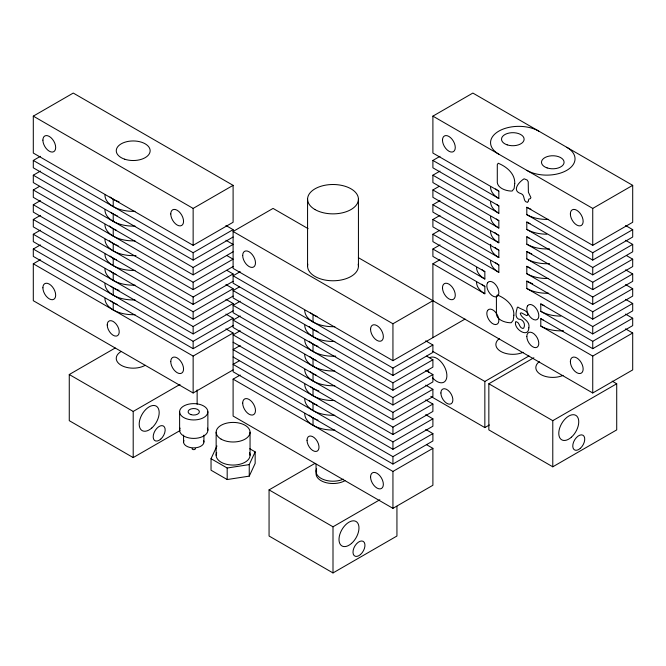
<?xml version="1.0" encoding="UTF-8"?>
<svg xmlns="http://www.w3.org/2000/svg" width="666" height="666" viewBox="0 0 666 666"><rect width="100%" height="100%" fill="white"/><g stroke="black" fill="none" stroke-linecap="round" stroke-linejoin="round"><path stroke-width="1" d="M249.775 448.759L255.161 451.864L255.161 463.403L249.25 476.132L227.189 479.545L211.039 470.221L211.039 458.691L216.95 445.954M249.25 476.132L249.25 464.602L255.161 451.864M33.3 116.134L73.26 93.065L233.1 185.348L233.1 222.261L193.14 245.329L33.3 153.047L33.3 116.134L193.14 208.416L233.1 185.348M233.1 237.021L193.14 260.098L33.3 167.815L33.3 160.431L40.401 156.327M233.1 251.79L193.14 274.858L33.3 182.576L33.3 175.2L40.401 171.095M233.1 266.558L193.14 289.627L33.3 197.344L33.3 189.96L39.519 186.372M233.1 281.318L193.14 304.395L33.3 212.113L33.3 204.728L40.401 200.624M233.1 296.087L193.14 319.156L33.3 226.873L33.3 219.489L40.401 215.393M233.1 310.856L193.14 333.924L33.3 241.641L33.3 234.257L40.401 230.153M233.1 325.616L193.14 348.684L33.3 256.402L33.3 249.026L40.401 244.922M233.1 369.913L193.14 392.982L33.3 300.699L33.3 263.786L40.401 259.69M33.3 160.431L193.14 252.714L233.1 229.645L233.1 268.398L392.94 360.681L465.035 319.064M432.9 337.612L432.9 263.786L484.848 293.781L484.848 286.397L432.9 256.402L432.9 249.026L484.848 279.012L484.848 271.628L432.9 241.641L432.9 234.257L498.834 272.327L498.834 264.943L432.9 226.873L432.9 219.489L498.834 257.559L498.834 250.175L432.9 212.113L432.9 204.728L498.834 242.79L498.834 235.414L432.9 197.344L432.9 189.96L498.834 228.03L498.834 220.646L432.9 182.576L432.9 175.2L498.834 213.262L498.834 205.877L432.9 167.815L432.9 160.431L498.834 198.493L498.834 191.117L432.9 153.047L432.9 116.134L472.86 93.065L632.7 185.348L632.7 222.261L592.74 245.329L526.806 207.268L526.806 214.643L592.74 252.714L632.7 229.645L632.7 237.021L592.74 260.098L526.806 222.028L526.806 229.412L592.74 267.482L632.7 244.405L632.7 251.79L592.74 274.858L526.806 236.796L526.806 244.181L592.74 282.242L632.7 259.174L632.7 266.558L592.74 289.627L526.806 251.557L526.806 258.941L592.74 297.011L632.7 273.942L632.7 281.318L592.74 304.395L526.806 266.325L526.806 273.709L592.74 311.771L632.7 288.703L632.7 296.087L592.74 319.156L526.806 281.094L526.806 288.47L592.74 326.54L632.7 303.471L632.7 310.856L592.74 333.924L540.792 303.929L540.792 311.313L592.74 341.308L632.7 318.231L632.7 325.616L592.74 348.684L540.792 318.698L540.792 326.082L592.74 356.069L632.7 333L632.7 369.913L592.74 392.982L358.366 257.667M33.3 175.2L193.14 267.482L233.1 244.405L225.916 240.26M33.3 189.96L193.14 282.242L233.1 259.174L226.815 255.544M33.3 204.728L193.14 297.011L233.1 273.942L233.1 283.167L392.94 375.449L432.9 352.381L432.9 344.996L425.716 340.85M240.201 271.678L233.1 275.782L392.94 368.065L432.9 344.996M432.9 160.431L440.001 156.327M180.028 430.552L133.2 457.584L69.264 420.671L69.264 374.525L115.193 348.01M33.3 219.489L193.14 311.771L233.1 288.703L233.1 297.935L392.94 390.218L432.9 367.141L432.9 359.765L426.615 356.135M239.319 286.963L233.1 290.551L392.94 382.833L432.9 359.765M432.9 175.2L440.001 171.095M33.3 234.257L193.14 326.54L233.1 303.471L233.1 312.695L392.94 404.978L432.9 381.909L432.9 374.525L425.716 370.379M240.201 301.215L233.1 305.311L392.94 397.594L432.9 374.525M432.9 189.96L439.119 186.372M33.3 249.026L193.14 341.308L233.1 318.231L233.1 327.464L392.94 419.747L432.9 396.678L432.9 389.294L425.716 385.148M240.201 315.975L233.1 320.08L392.94 412.362L432.9 389.294M432.9 204.728L440.001 200.624M33.3 263.786L193.14 356.069L233.1 333L233.1 371.761L392.94 464.044L432.9 440.967L432.9 433.591L425.716 429.437M240.201 330.744L233.1 334.848L392.94 427.131L432.9 404.054L432.9 411.438L392.94 434.507L233.1 342.224M432.9 219.489L440.001 215.393M240.201 345.512L233.1 349.608L392.94 441.891L432.9 418.822L432.9 426.207L392.94 449.275L233.1 356.993M432.9 234.257L440.001 230.153M69.264 374.525L133.2 411.438L180.028 384.407M239.319 360.789L233.1 364.377L392.94 456.66L432.9 433.591M432.9 249.026L440.001 244.922M426.615 444.722L432.9 448.351L432.9 485.264L392.94 508.341L233.1 416.059L233.1 379.145L240.201 375.041M432.9 263.786L440.001 259.69M308.083 228.638L273.06 208.416L233.1 231.485L392.94 323.768L432.9 300.699M432.9 116.134L592.74 208.416L632.7 185.348M396.936 506.285L396.936 536.022L333 572.935L269.064 536.022L269.064 489.885L314.993 463.37M432.617 351.298L484.848 381.452L528.971 355.977M612.212 381.16L616.716 383.758L616.716 429.895L552.78 466.808L488.844 429.895L488.844 383.758L533.866 357.759M233.1 379.145L392.94 471.428L432.9 448.351M430.819 396.395L484.848 427.589L489.352 424.991M269.064 489.885L333 526.798L379.828 499.758M488.844 383.758L552.78 420.671L616.716 383.758M211.039 458.691L227.189 468.015L249.25 464.602M625.574 225.524L632.7 229.645M625.574 240.293L632.7 244.405M626.465 255.569L632.7 259.174M625.574 269.822L632.7 273.942M625.574 284.59L632.7 288.703M625.574 299.35L632.7 303.471M625.532 314.094L632.7 318.231M625.532 328.862L632.7 333M225.916 225.491L233.1 229.645M226.815 270.313L233.1 273.942M225.916 284.557L233.1 288.703M425.716 399.908L432.9 404.054M225.916 299.325L233.1 303.471M425.716 414.677L432.9 418.822M225.916 314.086L233.1 318.231M225.916 328.854L233.1 333M592.74 208.416L592.74 245.329M592.74 252.714L592.74 260.098M592.74 267.482L592.74 274.858M592.74 282.242L592.74 289.627M592.74 297.011L592.74 304.395M592.74 311.771L592.74 319.156M592.74 326.54L592.74 333.924M592.74 341.308L592.74 348.684M592.74 356.069L592.74 392.982M552.78 420.671L552.78 466.808M484.848 381.452L484.848 427.589M392.94 323.768L392.94 360.681M392.94 368.065L392.94 375.449M392.94 382.833L392.94 390.218M392.94 397.594L392.94 404.978M392.94 412.362L392.94 419.747M392.94 427.131L392.94 434.507M392.94 441.891L392.94 449.275M392.94 456.66L392.94 464.044M392.94 471.428L392.94 508.341M358.433 199.184L358.433 266.092M333 526.798L333 572.935M316.05 464.21L316.05 471.428M313.02 314.543L313.02 321.928M313.02 329.304L313.02 336.688M313.02 344.072L313.02 351.457M313.02 358.841L313.02 366.225M313.02 373.601L313.02 380.985M313.02 388.37L313.02 395.754M313.02 403.138L313.02 410.514M313.02 417.898L313.02 425.283M307.567 199.184L307.567 266.092M250.05 432.209L250.05 455.278M227.189 468.015L227.189 479.545M216.15 432.209L216.15 455.278M207.867 411.788A14.128 8.159 0 0 1 186.671 418.856A14.128 8.159 0 0 1 186.671 404.72A14.128 8.159 0 0 1 207.867 411.788L207.867 430.244M203.913 435.148L203.913 442.008M197.136 389.91L197.136 404.262M193.14 208.416L193.14 245.329M193.14 252.714L193.14 260.098M193.14 267.482L193.14 274.858M193.14 282.242L193.14 289.627M193.14 297.011L193.14 304.395M193.14 311.771L193.14 319.156M193.14 326.54L193.14 333.924M193.14 341.308L193.14 348.684M193.14 356.069L193.14 392.982M183.566 435.148L183.566 442.008M179.612 411.788L179.612 430.244M133.2 411.438L133.2 457.584M113.22 199.192L113.22 206.568M113.22 213.953L113.22 221.337M113.22 228.721L113.22 236.105M113.22 243.481L113.22 250.866M113.22 258.25L113.22 265.634M113.22 273.018L113.22 280.403M113.22 287.779L113.22 295.163M113.22 302.547L113.22 309.931M145.188 365.301A16.95 9.79 0 0 1 121.212 365.301A16.95 9.79 0 0 1 121.212 351.457M344.988 480.652A16.95 9.79 0 0 1 324.525 482.209A16.95 9.79 0 0 1 316.625 471.195M343.323 479.187A16.95 9.79 0 0 1 323.584 479.562A16.95 9.79 0 0 1 316.625 468.889M135.04 270.379A28.255 16.317 0 0 1 104.945 254.096M116.425 259.84A28.255 16.317 0 0 1 110.048 256.069M135.04 226.082A28.255 16.317 0 0 1 104.945 209.798M117.291 215.901A28.255 16.317 0 0 1 110.781 212.346M135.04 314.677A28.255 16.317 0 0 1 104.945 298.393M117.291 304.495A28.255 16.317 0 0 1 110.781 300.94M119.072 201.781A28.255 16.317 0 0 1 110.048 197.011M116.425 230.311A28.255 16.317 0 0 1 109.366 225.949M135.04 211.313A28.255 16.317 0 0 1 104.945 195.038M135.04 240.842A28.255 16.317 0 0 1 104.945 224.567M118.173 245.762A28.255 16.317 0 0 1 109.366 240.709M135.964 255.569A28.255 16.317 0 0 1 104.945 239.335M116.425 274.608A28.255 16.317 0 0 1 110.048 270.837M135.04 285.14A28.255 16.317 0 0 1 104.945 268.864M119.072 290.376A28.255 16.317 0 0 1 110.781 286.18M135.04 299.908A28.255 16.317 0 0 1 104.945 283.633M358.216 264.177A25.433 14.685 0 0 1 333 280.777A25.433 14.685 0 0 1 307.784 264.177M334.84 385.731A28.255 16.317 0 0 1 304.745 369.455M316.225 375.199A28.255 16.317 0 0 1 309.848 371.42M334.84 341.433A28.255 16.317 0 0 1 304.745 325.158M317.973 331.585A28.255 16.317 0 0 1 309.166 326.531M334.84 430.028A28.255 16.317 0 0 1 304.745 413.744M317.973 420.179A28.255 16.317 0 0 1 309.166 415.126M317.091 316.492A28.255 16.317 0 0 1 310.581 312.937M317.973 346.353A28.255 16.317 0 0 1 309.166 341.3M334.84 326.665A28.255 16.317 0 0 1 304.745 310.389M335.764 356.152A28.255 16.317 0 0 1 304.745 339.918M316.225 360.431A28.255 16.317 0 0 1 309.848 356.66M334.84 370.962A28.255 16.317 0 0 1 304.745 354.687M318.872 390.959A28.255 16.317 0 0 1 310.581 386.763M334.84 400.499A28.255 16.317 0 0 1 304.745 384.215M317.091 405.078A28.255 16.317 0 0 1 309.166 400.358M334.84 415.259A28.255 16.317 0 0 1 304.745 398.984M249.475 452.747A16.95 9.79 0 0 1 233.1 465.068A16.95 9.79 0 0 1 216.725 452.747M429.828 357.675A14.128 8.159 60 0 1 443.148 364.527A14.128 8.159 60 0 1 445.321 380.977A14.128 8.159 60 0 1 432.475 377.705M428.971 372.361A14.128 8.159 60 0 1 428.246 370.687M523.143 352.306A16.95 9.79 0 0 1 500.832 351.457A16.95 9.79 0 0 1 499.367 338.578M563.103 375.374A16.95 9.79 0 0 1 540.792 374.525A16.95 9.79 0 0 1 539.327 361.646M203.563 440.492A10.173 5.869 0 0 1 193.739 447.885A10.173 5.869 0 0 1 183.916 440.492M195.313 448.459A1.632 0.941 0 0 1 193.739 449.642A1.632 0.941 0 0 1 192.166 448.459M207.384 428.13A14.128 8.159 0 0 1 193.739 438.403A14.128 8.159 0 0 1 180.095 428.13M498.834 257.559A28.255 16.317 0 0 1 490.709 244.322M498.834 250.175A28.255 16.317 0 0 1 494.98 247.402M498.834 205.877A28.255 16.317 0 0 1 496.395 204.279M498.834 213.262A28.255 16.317 0 0 1 490.559 201.723M484.848 293.781A28.255 16.317 0 0 1 476.573 282.242M484.848 286.397A28.255 16.317 0 0 1 481.676 284.215M530.877 209.207A28.255 16.317 0 0 1 526.806 207.268M566.766 147.278A28.255 16.317 0 0 1 566.766 170.346A28.255 16.317 0 0 1 526.806 170.346M498.834 220.646A28.255 16.317 0 0 1 496.395 219.039M548.626 219.389A28.255 16.317 0 0 1 526.806 214.643M498.834 228.03A28.255 16.317 0 0 1 490.559 216.492M530.011 223.618A28.255 16.317 0 0 1 526.806 222.028M546.786 234.191A28.255 16.317 0 0 1 526.806 229.412M549.55 248.876A28.255 16.317 0 0 1 526.806 244.181M531.759 253.838A28.255 16.317 0 0 1 526.806 251.557M529.17 238.012A28.255 16.317 0 0 1 526.806 236.796M549.55 263.644A28.255 16.317 0 0 1 526.806 258.941M530.011 267.915A28.255 16.317 0 0 1 526.806 266.325M548.626 278.455A28.255 16.317 0 0 1 526.806 273.709M532.658 283.683A28.255 16.317 0 0 1 526.806 281.094M543.997 305.519A28.255 16.317 0 0 1 540.792 303.929M548.626 293.215A28.255 16.317 0 0 1 526.806 288.47M560.772 316.092A28.255 16.317 0 0 1 540.792 311.313M543.156 319.913A28.255 16.317 0 0 1 540.792 318.698M563.536 330.777A28.255 16.317 0 0 1 540.792 326.082M498.834 235.414A28.255 16.317 0 0 1 494.98 232.634M498.834 242.79A28.255 16.317 0 0 1 490.559 231.26M498.834 198.493A28.255 16.317 0 0 1 490.559 186.963M498.834 191.117A28.255 16.317 0 0 1 495.662 188.936M498.834 264.943A28.255 16.317 0 0 1 495.662 262.762M498.834 272.327A28.255 16.317 0 0 1 490.559 260.789M484.848 279.012A28.255 16.317 0 0 1 476.573 267.482M484.848 271.628A28.255 16.317 0 0 1 481.676 269.447M498.834 154.204A28.255 16.317 0 0 1 498.834 131.127A28.255 16.317 0 0 1 538.794 131.127M514.751 183.483L514.119 188.511L512.129 191.034C506.959 191.284 498.135 188.561 497.294 182.667L497.294 164.61L498.21 163.237C506.543 166.658 515.143 173.593 514.751 183.483M513.869 315.185L513.245 320.221L511.247 322.735C506.085 322.993 497.261 320.271 496.411 314.377L496.411 296.32L497.335 294.946C505.669 298.36 514.26 305.294 513.869 315.185M528.846 327.822C528.521 338.861 513.211 328.721 515.692 321.711L516.242 321.678C519.921 322.461 519.047 328.122 522.91 328.488L523.776 328.005C525.907 324.084 522.902 318.806 518.414 319.106C514.335 316.716 516.508 310.839 517.365 307.276L517.948 307.093C520.795 309.532 528.321 310.206 527.713 315.201L526.656 315.601L521.47 312.87L520.263 313.195C521.028 318.589 530.519 320.404 528.846 327.822M528.404 200.832L527.555 202.356C522.619 201.781 525.382 195.288 521.262 193.731C511.346 190.926 518.664 182.151 524.117 178.796L527.197 180.053L528.221 181.785L528.388 192.199L530.919 197.619L530.361 198.651L528.754 199.151L528.404 200.832M487.645 282.709L487.054 284.032A8.475 4.895 60 0 0 487.645 289.627L488.603 291.616A8.475 4.895 60 0 0 497.077 296.503L498.035 295.621A8.475 4.895 60 0 0 498.626 290.717L498.035 288.703A8.475 4.895 60 0 0 487.645 282.709M487.645 310.389L487.054 311.713A8.475 4.895 60 0 0 487.645 317.316L488.603 319.297A8.475 4.895 60 0 0 497.077 324.192L498.035 323.31A8.475 4.895 60 0 0 498.626 318.406L498.035 316.383A8.475 4.895 60 0 0 487.645 310.389M527.605 305.777L527.014 307.101A8.475 4.895 60 0 0 527.605 312.704L528.563 314.685A8.475 4.895 60 0 0 537.037 319.58L537.995 318.698A8.475 4.895 60 0 0 538.586 313.786L537.995 311.771A8.475 4.895 60 0 0 527.605 305.777M151.773 428.013A14.128 8.159 -60 0 0 156.252 406.127A14.128 8.159 -60 0 0 139.535 420.945A14.128 8.159 -60 0 0 151.773 428.013M160.722 439.152A8.475 4.895 -60 0 0 163.411 426.015A8.475 4.895 -60 0 0 153.388 434.915A8.475 4.895 -60 0 0 160.722 439.152M351.573 543.364A14.128 8.159 -60 0 0 356.052 521.478A14.128 8.159 -60 0 0 339.335 536.305A14.128 8.159 -60 0 0 351.573 543.364M360.522 554.503A8.475 4.895 -60 0 0 363.211 541.375A8.475 4.895 -60 0 0 353.188 550.266A8.475 4.895 -60 0 0 360.522 554.503M42.89 140.126A9.041 5.22 60 0 0 52.481 152.056A9.041 5.22 60 0 0 52.481 139.269A9.041 5.22 60 0 0 42.89 140.126M170.762 213.953A9.041 5.22 60 0 0 180.353 225.882A9.041 5.22 60 0 0 180.353 213.095A9.041 5.22 60 0 0 170.762 213.953M42.89 287.779A9.041 5.22 60 0 0 52.481 299.717A9.041 5.22 60 0 0 52.481 286.929A9.041 5.22 60 0 0 42.89 287.779M170.762 361.605A9.041 5.22 60 0 0 180.353 373.543A9.041 5.22 60 0 0 180.353 360.756A9.041 5.22 60 0 0 170.762 361.605M124.725 159.216A16.95 9.79 0 0 0 150.15 150.741A16.95 9.79 0 0 0 124.725 142.266A16.95 9.79 0 0 0 124.725 159.216M107.226 324.925A8.475 4.895 60 0 0 116.217 336.114A8.475 4.895 60 0 0 116.217 324.126A8.475 4.895 60 0 0 107.226 324.925M315.018 209.565A25.433 14.685 0 0 0 357.567 202.988A25.433 14.685 0 0 0 326.415 185.006A25.433 14.685 0 0 0 315.018 209.565M242.69 255.478A9.041 5.22 60 0 0 252.281 267.416A9.041 5.22 60 0 0 252.281 254.62A9.041 5.22 60 0 0 242.69 255.478M370.562 329.304A9.041 5.22 60 0 0 380.153 341.242A9.041 5.22 60 0 0 380.153 328.455A9.041 5.22 60 0 0 370.562 329.304M242.69 403.138A9.041 5.22 60 0 0 252.281 415.068A9.041 5.22 60 0 0 252.281 402.281A9.041 5.22 60 0 0 242.69 403.138M370.562 476.964A9.041 5.22 60 0 0 380.153 488.894A9.041 5.22 60 0 0 380.153 476.107A9.041 5.22 60 0 0 370.562 476.964M307.026 440.276A8.475 4.895 60 0 0 316.017 451.465A8.475 4.895 60 0 0 316.017 439.477A8.475 4.895 60 0 0 307.026 440.276M221.112 439.127A16.95 9.79 0 0 0 249.475 434.74A16.95 9.79 0 0 0 228.713 422.752A16.95 9.79 0 0 0 221.112 439.127M440.892 392.982A8.475 4.895 60 0 0 449.883 404.17A8.475 4.895 60 0 0 449.883 392.182A8.475 4.895 60 0 0 440.892 392.982M571.353 437.237A14.128 8.159 -60 0 0 575.832 415.359A14.128 8.159 -60 0 0 559.115 430.178A14.128 8.159 -60 0 0 571.353 437.237M580.302 448.376A8.475 4.895 -60 0 0 582.991 435.248A8.475 4.895 -60 0 0 572.968 444.139A8.475 4.895 -60 0 0 580.302 448.376M190.917 414.61A5.653 3.263 0 0 0 199.392 411.788A5.653 3.263 0 0 0 190.917 408.966A5.653 3.263 0 0 0 190.917 414.61M442.49 140.126A9.041 5.22 60 0 0 452.081 152.056A9.041 5.22 60 0 0 452.081 139.269A9.041 5.22 60 0 0 442.49 140.126M570.362 213.953A9.041 5.22 60 0 0 579.953 225.882A9.041 5.22 60 0 0 579.953 213.095A9.041 5.22 60 0 0 570.362 213.953M442.49 287.779A9.041 5.22 60 0 0 452.081 299.717A9.041 5.22 60 0 0 452.081 286.929A9.041 5.22 60 0 0 442.49 287.779M570.362 361.605A9.041 5.22 60 0 0 579.953 373.543A9.041 5.22 60 0 0 579.953 360.756A9.041 5.22 60 0 0 570.362 361.605M526.806 336.463A8.475 4.895 60 0 0 535.797 347.644A8.475 4.895 60 0 0 535.797 335.656A8.475 4.895 60 0 0 526.806 336.463M547.127 167.924A11.305 6.527 0 0 0 564.085 162.271A11.305 6.527 0 0 0 547.127 156.627A11.305 6.527 0 0 0 547.127 167.924M507.167 144.855A11.305 6.527 0 0 0 524.125 139.202A11.305 6.527 0 0 0 507.167 133.55A11.305 6.527 0 0 0 507.167 144.855"/></g></svg>
